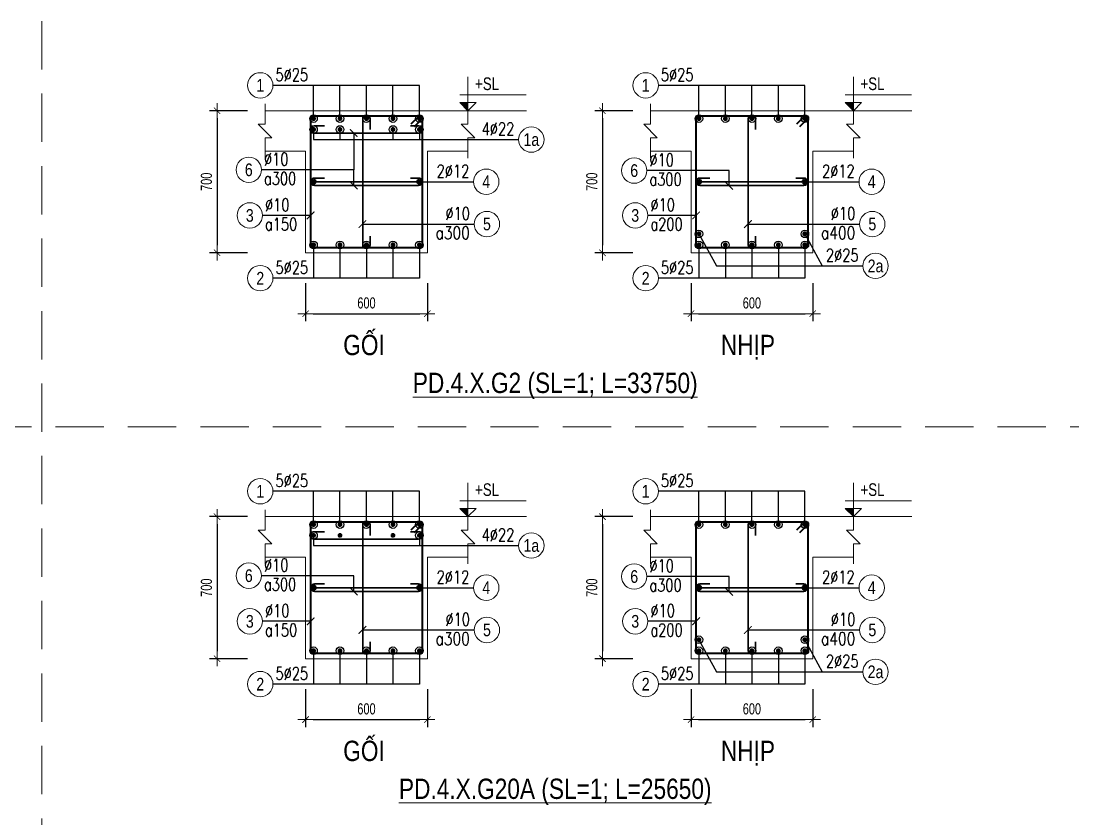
# Model space of a CAD drawing. Header units: millimetres. Extents: x 0 to 264070, y -218202 to 27271.
# Drawn here: x 230135 to 235320, y -208133 to -204202 of the extents above; entities that cross this region are included whole.
import ezdxf
from ezdxf.enums import TextEntityAlignment as Align

# ---------------------------------------------------------------- set-up
doc = ezdxf.new("R2010")
doc.units = ezdxf.units.MM
doc.header["$PDMODE"] = 3
doc.linetypes.add('HIDDEN2', pattern=[4.7625, 3.175, -1.5875])
doc.layers.get('0').update_dxf_attribs({"lineweight": 20})
doc.layers.get('Defpoints').update_dxf_attribs({"color": 151, "lineweight": 9})
for name, color, linetype, lineweight in [('NDC_S_ANNO', 7, 'Continuous', 20), ('NDC_S_CONTINUOUS', 3, 'Continuous', 20), ('NDC_S_DIM', 1, 'Continuous', 15), ('NDC_S_HIDDEN', 8, 'HIDDEN2', 13), ('NDC_S_REBAR', 4, 'Continuous', 35), ('NDC_S_STIRRUP', 4, 'Continuous', 40), ('NDC_S_TEXT SYMBOL', 7, 'Continuous', 20), ('NDC_S_THIN LINE', 8, 'Continuous', 9), ('NDC_S_VN TEXT', 7, 'Continuous', 20)]:
    doc.layers.add(name, color=color, linetype=linetype, lineweight=lineweight)
doc.styles.add('ARIAL', font='arial.ttf', dxfattribs={"width": 0.8})
doc.styles.add('NDC_ANNO', font='', dxfattribs={"width": 0.8})
doc.styles.add('NDC_DIM', font='', dxfattribs={"width": 0.75})
doc.styles.add('NDC_EN TXT', font='romans.shx', dxfattribs={"width": 0.8})
doc.styles.get('NDC_ANNO').set_extended_font_data('Dotum')
doc.styles.get('NDC_DIM').set_extended_font_data('Dotum')
doc.dimstyles.new('NDC_dim_25', dxfattribs={"dimscale": 25, "dimtxt": 2.2, "dimasz": 1.5, "dimexe": 1.5, "dimexo": 2.5, "dimgap": 1, "dimtad": 1, "dimdec": 0, "dimzin": 0, "dimdsep": 46, "dimtxsty": 'NDC_DIM', "dimblk": 'DIMMARK', "dimcen": 0.09, "dimdle": 1.2, "dimclrd": 1, "dimclre": 1, "dimclrt": 3, "dimadec": 0, "dimazin": 0, "dimtfac": 1, "dimtdec": 0, "dimtix": 1, "dimtofl": 0, "dimtmove": 0, "dimatfit": 3, "dimfxl": 6, "dimfxlon": 1, "dimtolj": 1, "dimtzin": 0, "dimarcsym": 0})

# ---------------------------------------------------------------- blocks, each defined once
blk = doc.blocks.new('kata_block_THEP')
at = {"layer": 'NDC_S_REBAR', "color": 0}
for p, q in [((-0.5, 0), (0.5, 0)), ((-0.35, 0.35), (0.35, -0.35)), ((0.35, 0.35), (-0.35, -0.35)), ((0, 0.5), (0, -0.5))]:
    blk.add_line(p, q, dxfattribs=at)
at = {"layer": 'NDC_S_REBAR', "color": 0, "const_width": 0.0833}
blk.add_lwpolyline([(-0.5, 0, 1), (0.5, 0, 1), (-0.5, 0, 1)], format="xyb", dxfattribs=at)
blk = doc.blocks.new('DIMMARK')
at = {"layer": 'NDC_S_DIM', "color": 1}
blk.add_line((-1.5, 0), (1, 0), dxfattribs=at)
at = {"layer": 'NDC_S_DIM', "color": 2, "const_width": 0.1}
blk.add_lwpolyline([(-0.42, -0.42), (0.42, 0.42)], dxfattribs=at)
blk = doc.blocks.new('kata_block_TD')
at = {"color": 6, "linetype": 'ByBlock', "lineweight": -2, "style": 'ARIAL', "width": 0.8}
blk.add_attdef('SECTDET2', text='', height=5, dxfattribs=at).set_placement((0, 7.97), align=Align.CENTER)
at = {"color": 0, "linetype": 'ByBlock', "lineweight": -2, "style": 'ARIAL', "width": 0.8}
blk.add_attdef('SECTDET1', text='', height=5, dxfattribs=at).set_placement((0, 1.47), align=Align.CENTER)
at = {"color": 3, "lineweight": 25, "style": 'ARIAL', "width": 0.8}
blk.add_attdef('SSCALE', text='', height=2.5, dxfattribs=at).set_placement((0, -4), align=Align.CENTER)
blk = doc.blocks.new('*U241')
blk.add_circle((-2.5, 0), 2.5)
at = {"layer": 'NDC_S_VN TEXT', "color": 3, "style": 'NDC_EN TXT', "width": 0.75}
for tag, p in [('DK1', (0.5, 0.85)), ('KC1', (0.5, -2.97))]:
    blk.add_attdef(tag, p, '', height=2.5, dxfattribs=at)
at = {"layer": 'NDC_S_VN TEXT', "color": 7, "style": 'ARIAL', "width": 0.8}
blk.add_attdef('SH2', text='', height=2.5, dxfattribs=at).set_placement((-2.5, 0), align=Align.MIDDLE)
blk = doc.blocks.new('*U321')
blk.add_circle((2.5, 0), 2.5)
at = {"layer": 'NDC_S_VN TEXT', "color": 3, "style": 'NDC_EN TXT'}
for tag, width, p in [('DK2', 0.75, (-0.85, 0.85)), ('KC2', 0.8, (-0.85, -2.97))]:
    blk.add_attdef(tag, text='', height=2.5, dxfattribs=dict(at, width=width)).set_placement(p, align=Align.RIGHT)
at = {"layer": 'NDC_S_VN TEXT', "color": 7, "style": 'ARIAL', "width": 0.8}
blk.add_attdef('SH3', text='', height=2.5, dxfattribs=at).set_placement((2.5, 0), align=Align.MIDDLE)
blk = doc.blocks.new('*U239')
blk.add_circle((2.5, 0), 2.5)
at = {"layer": 'NDC_S_VN TEXT', "color": 3, "style": 'NDC_EN TXT', "width": 0.75}
blk.add_attdef('DK2', text='', height=2.5, dxfattribs=at).set_placement((-0.85, 0.85), align=Align.RIGHT)
at = {"layer": 'NDC_S_VN TEXT', "color": 7, "style": 'ARIAL', "width": 0.8}
blk.add_attdef('SH3', text='', height=2.5, dxfattribs=at).set_placement((2.5, 0), align=Align.MIDDLE)
blk = doc.blocks.new('*D715')
at = {"layer": 'Defpoints', "color": 0, "transparency": 16777216}
for p in [(233507.2, -204643.9), (233001.2, -205343.9), (233507.2, -205343.9)]:
    blk.add_point(p, dxfattribs=at)
at = {"layer": 'NDC_S_DIM', "color": 1, "lineweight": -2, "transparency": 16777216}
for p, q in [((233151.2, -204643.9), (232963.7, -204643.9)), ((233001.2, -204681.4), (233001.2, -205306.4)), ((233151.2, -205343.9), (232963.7, -205343.9))]:
    blk.add_line(p, q, dxfattribs=at)
at = {"layer": 'NDC_S_DIM', "color": 1, "lineweight": -2, "transparency": 16777216, "xscale": 37.5, "yscale": 37.5, "zscale": 37.5}
for p, rotation in [((233001.2, -204643.9), 90), ((233001.2, -205343.9), 270)]:
    blk.add_blockref('DIMMARK', p, dxfattribs=dict(at, rotation=rotation))
at = {"layer": 'NDC_S_DIM', "color": 3, "transparency": 16777216, "insert": (232948.7, -204993.9), "char_height": 55, "attachment_point": 5, "rotation": 90, "style": 'NDC_DIM'}
blk.add_mtext('\\A1;700', dxfattribs=at)
blk = doc.blocks.new('*D716')
at = {"layer": 'Defpoints', "color": 0, "transparency": 16777216}
for p in [(233437.5, -205343.9), (234037.5, -205343.9), (234037.5, -205643.9)]:
    blk.add_point(p, dxfattribs=at)
at = {"layer": 'NDC_S_DIM', "color": 1, "lineweight": -2, "transparency": 16777216}
for p, q in [((233437.5, -205493.9), (233437.5, -205681.4)), ((234037.5, -205493.9), (234037.5, -205681.4)), ((233475, -205643.9), (234000, -205643.9))]:
    blk.add_line(p, q, dxfattribs=at)
at = {"layer": 'NDC_S_DIM', "color": 1, "lineweight": -2, "transparency": 16777216, "xscale": 37.5, "yscale": 37.5, "zscale": 37.5, "rotation": 180}
blk.add_blockref('DIMMARK', (233437.5, -205643.9), dxfattribs=at)
at = {"layer": 'NDC_S_DIM', "color": 1, "lineweight": -2, "transparency": 16777216, "xscale": 37.5, "yscale": 37.5, "zscale": 37.5}
blk.add_blockref('DIMMARK', (234037.5, -205643.9), dxfattribs=at)
at = {"layer": 'NDC_S_DIM', "color": 3, "transparency": 16777216, "insert": (233737.5, -205591.4), "char_height": 55, "attachment_point": 5, "style": 'NDC_DIM'}
blk.add_mtext('\\A1;600', dxfattribs=at)
blk = doc.blocks.new('kata_block_CT')
at = {"layer": 'NDC_S_ANNO'}
blk.add_hatch(color=3, dxfattribs=at).paths.add_polyline_path([(0, 1.6), (-1.61, 1.6), (0, 0)])
at = {"layer": 'NDC_S_ANNO', "ltscale": 50}
h = blk.add_hatch(dxfattribs=at)
h.set_pattern_fill('ANSI31', color=256, scale=1.406, style=0)
h.paths.add_polyline_path([(0, 1.6), (0, 0), (1.61, 1.6)])
for p, q in [((-1.59, 3.14), (11.47, 3.14)), ((11.56, 0), (-1.64, 0))]:
    blk.add_line(p, q, dxfattribs=at)
for points in [[(0, 6.69), (0, 0)], [(0, 0), (-1.61, 1.6), (0, 1.6)], [(0, 0), (1.61, 1.6), (0, 1.6)]]:
    blk.add_lwpolyline(points, dxfattribs=at)
at = {"layer": 'NDC_S_ANNO', "color": 8, "ltscale": 50}
blk.add_lwpolyline([(0, 0), (-1.61, 1.6), (0, 1.6)], dxfattribs=at)
at = {"layer": 'NDC_S_TEXT SYMBOL', "color": 3, "style": 'NDC_ANNO', "width": 0.8}
blk.add_attdef('CT', (1.41, 4.07), '', height=2.5, dxfattribs=at)
blk = doc.blocks.new('*D717')
at = {"layer": 'Defpoints', "color": 0, "transparency": 16777216}
for p in [(231607.6, -204643.9), (231101.6, -205343.9), (231607.6, -205343.9)]:
    blk.add_point(p, dxfattribs=at)
at = {"layer": 'NDC_S_DIM', "color": 1, "lineweight": -2, "transparency": 16777216}
for p, q in [((231251.6, -204643.9), (231064.1, -204643.9)), ((231101.6, -204681.4), (231101.6, -205306.4)), ((231251.6, -205343.9), (231064.1, -205343.9))]:
    blk.add_line(p, q, dxfattribs=at)
at = {"layer": 'NDC_S_DIM', "color": 1, "lineweight": -2, "transparency": 16777216, "xscale": 37.5, "yscale": 37.5, "zscale": 37.5}
for p, rotation in [((231101.6, -204643.9), 90), ((231101.6, -205343.9), 270)]:
    blk.add_blockref('DIMMARK', p, dxfattribs=dict(at, rotation=rotation))
at = {"layer": 'NDC_S_DIM', "color": 3, "transparency": 16777216, "insert": (231049.1, -204993.9), "char_height": 55, "attachment_point": 5, "rotation": 90, "style": 'NDC_DIM'}
blk.add_mtext('\\A1;700', dxfattribs=at)
blk = doc.blocks.new('*D718')
at = {"layer": 'Defpoints', "color": 0, "transparency": 16777216}
for p in [(231537.9, -205343.9), (232137.9, -205343.9), (232137.9, -205643.9)]:
    blk.add_point(p, dxfattribs=at)
at = {"layer": 'NDC_S_DIM', "color": 1, "lineweight": -2, "transparency": 16777216}
for p, q in [((231537.9, -205493.9), (231537.9, -205681.4)), ((232137.9, -205493.9), (232137.9, -205681.4)), ((231575.4, -205643.9), (232100.4, -205643.9))]:
    blk.add_line(p, q, dxfattribs=at)
at = {"layer": 'NDC_S_DIM', "color": 1, "lineweight": -2, "transparency": 16777216, "xscale": 37.5, "yscale": 37.5, "zscale": 37.5, "rotation": 180}
blk.add_blockref('DIMMARK', (231537.9, -205643.9), dxfattribs=at)
at = {"layer": 'NDC_S_DIM', "color": 1, "lineweight": -2, "transparency": 16777216, "xscale": 37.5, "yscale": 37.5, "zscale": 37.5}
blk.add_blockref('DIMMARK', (232137.9, -205643.9), dxfattribs=at)
at = {"layer": 'NDC_S_DIM', "color": 3, "transparency": 16777216, "insert": (231837.9, -205591.4), "char_height": 55, "attachment_point": 5, "style": 'NDC_DIM'}
blk.add_mtext('\\A1;600', dxfattribs=at)
blk = doc.blocks.new('*U240')
blk.add_circle((-2.5, 0), 2.5)
at = {"layer": 'NDC_S_VN TEXT', "color": 3, "style": 'NDC_EN TXT', "width": 0.75}
blk.add_attdef('DK1', (0.5, 0.85), '', height=2.5, dxfattribs=at)
at = {"layer": 'NDC_S_VN TEXT', "color": 7, "style": 'ARIAL', "width": 0.8}
blk.add_attdef('SH2', text='', height=2.5, dxfattribs=at).set_placement((-2.5, 0), align=Align.MIDDLE)
blk = doc.blocks.new('*D729')
at = {"layer": 'Defpoints', "color": 0, "transparency": 16777216}
for p in [(231537.9, -207343.9), (232137.9, -207343.9), (232137.9, -207643.9)]:
    blk.add_point(p, dxfattribs=at)
at = {"layer": 'NDC_S_DIM', "color": 1, "lineweight": -2, "transparency": 16777216}
for p, q in [((231537.9, -207493.9), (231537.9, -207681.4)), ((232137.9, -207493.9), (232137.9, -207681.4)), ((231575.4, -207643.9), (232100.4, -207643.9))]:
    blk.add_line(p, q, dxfattribs=at)
at = {"layer": 'NDC_S_DIM', "color": 1, "lineweight": -2, "transparency": 16777216, "xscale": 37.5, "yscale": 37.5, "zscale": 37.5, "rotation": 180}
blk.add_blockref('DIMMARK', (231537.9, -207643.9), dxfattribs=at)
at = {"layer": 'NDC_S_DIM', "color": 1, "lineweight": -2, "transparency": 16777216, "xscale": 37.5, "yscale": 37.5, "zscale": 37.5}
blk.add_blockref('DIMMARK', (232137.9, -207643.9), dxfattribs=at)
at = {"layer": 'NDC_S_DIM', "color": 3, "transparency": 16777216, "insert": (231837.9, -207591.4), "char_height": 55, "attachment_point": 5, "style": 'NDC_DIM'}
blk.add_mtext('\\A1;600', dxfattribs=at)
blk = doc.blocks.new('*D730')
at = {"layer": 'Defpoints', "color": 0, "transparency": 16777216}
for p in [(231607.6, -206643.9), (231101.6, -207343.9), (231607.6, -207343.9)]:
    blk.add_point(p, dxfattribs=at)
at = {"layer": 'NDC_S_DIM', "color": 1, "lineweight": -2, "transparency": 16777216}
for p, q in [((231251.6, -206643.9), (231064.1, -206643.9)), ((231101.6, -206681.4), (231101.6, -207306.4)), ((231251.6, -207343.9), (231064.1, -207343.9))]:
    blk.add_line(p, q, dxfattribs=at)
at = {"layer": 'NDC_S_DIM', "color": 1, "lineweight": -2, "transparency": 16777216, "xscale": 37.5, "yscale": 37.5, "zscale": 37.5}
for p, rotation in [((231101.6, -206643.9), 90), ((231101.6, -207343.9), 270)]:
    blk.add_blockref('DIMMARK', p, dxfattribs=dict(at, rotation=rotation))
at = {"layer": 'NDC_S_DIM', "color": 3, "transparency": 16777216, "insert": (231049.1, -206993.9), "char_height": 55, "attachment_point": 5, "rotation": 90, "style": 'NDC_DIM'}
blk.add_mtext('\\A1;700', dxfattribs=at)
blk = doc.blocks.new('*D731')
at = {"layer": 'Defpoints', "color": 0, "transparency": 16777216}
for p in [(233437.5, -207343.9), (234037.5, -207343.9), (234037.5, -207643.9)]:
    blk.add_point(p, dxfattribs=at)
at = {"layer": 'NDC_S_DIM', "color": 1, "lineweight": -2, "transparency": 16777216}
for p, q in [((233437.5, -207493.9), (233437.5, -207681.4)), ((234037.5, -207493.9), (234037.5, -207681.4)), ((233475, -207643.9), (234000, -207643.9))]:
    blk.add_line(p, q, dxfattribs=at)
at = {"layer": 'NDC_S_DIM', "color": 1, "lineweight": -2, "transparency": 16777216, "xscale": 37.5, "yscale": 37.5, "zscale": 37.5, "rotation": 180}
blk.add_blockref('DIMMARK', (233437.5, -207643.9), dxfattribs=at)
at = {"layer": 'NDC_S_DIM', "color": 1, "lineweight": -2, "transparency": 16777216, "xscale": 37.5, "yscale": 37.5, "zscale": 37.5}
blk.add_blockref('DIMMARK', (234037.5, -207643.9), dxfattribs=at)
at = {"layer": 'NDC_S_DIM', "color": 3, "transparency": 16777216, "insert": (233737.5, -207591.4), "char_height": 55, "attachment_point": 5, "style": 'NDC_DIM'}
blk.add_mtext('\\A1;600', dxfattribs=at)
blk = doc.blocks.new('*D732')
at = {"layer": 'Defpoints', "color": 0, "transparency": 16777216}
for p in [(233507.2, -206643.9), (233001.2, -207343.9), (233507.2, -207343.9)]:
    blk.add_point(p, dxfattribs=at)
at = {"layer": 'NDC_S_DIM', "color": 1, "lineweight": -2, "transparency": 16777216}
for p, q in [((233151.2, -206643.9), (232963.7, -206643.9)), ((233001.2, -206681.4), (233001.2, -207306.4)), ((233151.2, -207343.9), (232963.7, -207343.9))]:
    blk.add_line(p, q, dxfattribs=at)
at = {"layer": 'NDC_S_DIM', "color": 1, "lineweight": -2, "transparency": 16777216, "xscale": 37.5, "yscale": 37.5, "zscale": 37.5}
for p, rotation in [((233001.2, -206643.9), 90), ((233001.2, -207343.9), 270)]:
    blk.add_blockref('DIMMARK', p, dxfattribs=dict(at, rotation=rotation))
at = {"layer": 'NDC_S_DIM', "color": 3, "transparency": 16777216, "insert": (232948.7, -206993.9), "char_height": 55, "attachment_point": 5, "rotation": 90, "style": 'NDC_DIM'}
blk.add_mtext('\\A1;700', dxfattribs=at)

msp = doc.modelspace()

# ---------------------------------------------------------------- linework, layer by layer
at = {"layer": 'NDC_S_CONTINUOUS'}
for points in [[(231337.9, -204643.9), (231537.9, -204643.9), (231537.9, -204643.9), (232137.9, -204643.9), (232137.9, -204643.9), (232337.9, -204643.9)], [(233237.5, -204643.9), (233437.5, -204643.9), (233437.5, -204643.9), (234037.5, -204643.9), (234037.5, -204643.9), (234237.5, -204643.9)], [(231337.9, -204843.9), (231537.9, -204843.9), (231537.9, -205343.9), (232137.9, -205343.9), (232137.9, -204843.9), (232337.9, -204843.9)], [(233237.5, -204843.9), (233437.5, -204843.9), (233437.5, -205343.9), (234037.5, -205343.9), (234037.5, -204843.9), (234237.5, -204843.9)], [(231337.9, -206643.9), (231537.9, -206643.9), (231537.9, -206643.9), (232137.9, -206643.9), (232137.9, -206643.9), (232337.9, -206643.9)], [(233237.5, -206643.9), (233437.5, -206643.9), (233437.5, -206643.9), (234037.5, -206643.9), (234037.5, -206643.9), (234237.5, -206643.9)], [(231337.9, -206843.9), (231537.9, -206843.9), (231537.9, -207343.9), (232137.9, -207343.9), (232137.9, -206843.9), (232337.9, -206843.9)], [(233237.5, -206843.9), (233437.5, -206843.9), (233437.5, -207343.9), (234037.5, -207343.9), (234037.5, -206843.9), (234237.5, -206843.9)]]:
    msp.add_lwpolyline(points, dxfattribs=at)
at = {"layer": 'NDC_S_DIM'}
for centre in [(231576.9, -204736.4), (231707.4, -204736.4), (231968.4, -204736.4), (232098.9, -204736.4), (231576.9, -206736.4), (232098.9, -206736.4)]:
    msp.add_circle(centre, 18.8, dxfattribs=at)
at = {"layer": 'NDC_S_HIDDEN', "ltscale": 75}
for p, q in [((230237.4, -204202), (230237.4, -218202)), ((243045, -206202), (225114.4, -206202))]:
    msp.add_line(p, q, dxfattribs=at)
at = {"layer": 'NDC_S_REBAR'}
for points in [[(231856.3, -204736.2), (231856.3, -204687.3, 1), (231819.4, -204687.3), (231819.4, -205300.5, 1), (231856.3, -205300.5), (231856.3, -205261.2, -0.414214)], [(233755.9, -204736.2), (233755.9, -204687.3, 1), (233719, -204687.3), (233719, -205300.5, 1), (233755.9, -205300.5), (233755.9, -205261.2, -0.414214)], [(231630.3, -204718), (231581.4, -204718, 1), (231581.4, -204754.8), (232094.5, -204754.8, 1), (232094.5, -204718), (232055.2, -204718, -0.414214)], [(231630.3, -204975.5), (231581.4, -204975.5, 1), (231581.4, -205012.3), (232094.5, -205012.3, 1), (232094.5, -204975.5), (232055.2, -204975.5, -0.414214)], [(233529.8, -204975.5), (233480.9, -204975.5, 1), (233480.9, -205012.3), (233994, -205012.3, 1), (233994, -204975.5), (233954.8, -204975.5, -0.414214)], [(231856.3, -206736.2), (231856.3, -206687.3, 1), (231819.4, -206687.3), (231819.4, -207300.5, 1), (231856.3, -207300.5), (231856.3, -207261.2, -0.414214)], [(233755.9, -206736.2), (233755.9, -206687.3, 1), (233719, -206687.3), (233719, -207300.5, 1), (233755.9, -207300.5), (233755.9, -207261.2, -0.414214)], [(231630.3, -206718), (231581.4, -206718, 1), (231581.4, -206754.8), (232094.5, -206754.8, 1), (232094.5, -206718), (232055.2, -206718, -0.414214)], [(231630.3, -206975.5), (231581.4, -206975.5, 1), (231581.4, -207012.3), (232094.5, -207012.3, 1), (232094.5, -206975.5), (232055.2, -206975.5, -0.414214)], [(233529.8, -206975.5), (233480.9, -206975.5, 1), (233480.9, -207012.3), (233994, -207012.3, 1), (233994, -206975.5), (233954.8, -206975.5, -0.414214)]]:
    msp.add_lwpolyline(points, format="xyb", dxfattribs=at)
at = {"layer": 'NDC_S_STIRRUP'}
for points in [[(232058.9, -204708.9), (232098.9, -204668.9, -0.414214), (232112.9, -204682.9), (232112.9, -205304.9, -0.414214), (232098.9, -205318.9), (231576.9, -205318.9, -0.414214), (231562.9, -205304.9), (231562.9, -204682.9, -0.414214), (231576.9, -204668.9), (232098.9, -204668.9, -0.414214), (232112.9, -204682.9), (232072.9, -204722.9)], [(233958.5, -204708.9), (233998.5, -204668.9, -0.414214), (234012.5, -204682.9), (234012.5, -205304.9, -0.414214), (233998.5, -205318.9), (233476.5, -205318.9, -0.414214), (233462.5, -205304.9), (233462.5, -204682.9, -0.414214), (233476.5, -204668.9), (233998.5, -204668.9, -0.414214), (234012.5, -204682.9), (233972.5, -204722.9)], [(232058.9, -206708.9), (232098.9, -206668.9, -0.414214), (232112.9, -206682.9), (232112.9, -207304.9, -0.414214), (232098.9, -207318.9), (231576.9, -207318.9, -0.414214), (231562.9, -207304.9), (231562.9, -206682.9, -0.414214), (231576.9, -206668.9), (232098.9, -206668.9, -0.414214), (232112.9, -206682.9), (232072.9, -206722.9)], [(233958.5, -206708.9), (233998.5, -206668.9, -0.414214), (234012.5, -206682.9), (234012.5, -207304.9, -0.414214), (233998.5, -207318.9), (233476.5, -207318.9, -0.414214), (233462.5, -207304.9), (233462.5, -206682.9, -0.414214), (233476.5, -206668.9), (233998.5, -206668.9, -0.414214), (234012.5, -206682.9), (233972.5, -206722.9)]]:
    msp.add_lwpolyline(points, format="xyb", dxfattribs=at)
at = {"layer": 'NDC_S_THIN LINE'}
for points in [[(231337.9, -204877.2), (231337.9, -204777.2), (231371.3, -204777.2), (231304.6, -204710.6), (231337.9, -204710.6), (231337.9, -204610.6)], [(232337.9, -204877.2), (232337.9, -204777.2), (232371.3, -204777.2), (232304.6, -204710.6), (232337.9, -204710.6), (232337.9, -204610.6)], [(233237.5, -204877.2), (233237.5, -204777.2), (233270.8, -204777.2), (233204.1, -204710.6), (233237.5, -204710.6), (233237.5, -204610.6)], [(234237.5, -204877.2), (234237.5, -204777.2), (234270.8, -204777.2), (234204.1, -204710.6), (234237.5, -204710.6), (234237.5, -204610.6)], [(231337.9, -206877.2), (231337.9, -206777.2), (231371.3, -206777.2), (231304.6, -206710.6), (231337.9, -206710.6), (231337.9, -206610.6)], [(232337.9, -206877.2), (232337.9, -206777.2), (232371.3, -206777.2), (232304.6, -206710.6), (232337.9, -206710.6), (232337.9, -206610.6)], [(233237.5, -206877.2), (233237.5, -206777.2), (233270.8, -206777.2), (233204.1, -206710.6), (233237.5, -206710.6), (233237.5, -206610.6)], [(234237.5, -206877.2), (234237.5, -206777.2), (234270.8, -206777.2), (234204.1, -206710.6), (234237.5, -206710.6), (234237.5, -206610.6)]]:
    msp.add_lwpolyline(points, dxfattribs=at)

# ---------------------------------------------------------------- block references
at = {"layer": 'NDC_S_REBAR', "color": 3, "xscale": 22, "yscale": 22, "zscale": 22}
for p in [(231576.9, -204682.9), (231576.9, -204736.4), (231576.9, -204993.9), (233476.5, -205250.6), (231576.9, -205304.9), (231576.9, -206682.9), (231576.9, -206736.4), (231576.9, -206993.9), (233476.5, -207250.6), (231576.9, -207304.9)]:
    msp.add_blockref('kata_block_THEP', p, dxfattribs=at)
at = {"layer": 'NDC_S_REBAR', "xscale": 22, "yscale": 22, "zscale": 22}
for p in [(231707.4, -204682.9), (231837.9, -204682.9), (231968.4, -204682.9), (232098.9, -204682.9), (233476.5, -204682.9), (233607, -204682.9), (233737.5, -204682.9), (233868, -204682.9), (233998.5, -204682.9), (231707.4, -204736.4), (231968.4, -204736.4), (232098.9, -204736.4), (232098.9, -204993.9), (233476.5, -204993.9), (233998.5, -204993.9), (233998.5, -205250.6), (231707.4, -205304.9), (231837.9, -205304.9), (231968.4, -205304.9), (232098.9, -205304.9), (233476.5, -205304.9), (233607, -205304.9), (233737.5, -205304.9), (233868, -205304.9), (233998.5, -205304.9), (231707.4, -206682.9), (231837.9, -206682.9), (231968.4, -206682.9), (232098.9, -206682.9), (233476.5, -206682.9), (233607, -206682.9), (233737.5, -206682.9), (233868, -206682.9), (233998.5, -206682.9), (231707.4, -206736.4), (231968.4, -206736.4), (232098.9, -206736.4), (232098.9, -206993.9), (233476.5, -206993.9), (233998.5, -206993.9), (233998.5, -207250.6), (231707.4, -207304.9), (231837.9, -207304.9), (231968.4, -207304.9), (232098.9, -207304.9), (233476.5, -207304.9), (233607, -207304.9), (233737.5, -207304.9), (233868, -207304.9), (233998.5, -207304.9)]:
    msp.add_blockref('kata_block_THEP', p, dxfattribs=at)
at = {"layer": 'NDC_S_THIN LINE', "xscale": 25, "yscale": 25, "zscale": 25}
for name, p, values in [('*U240', (231376.9, -204518.9), {'SH2': '1', 'DK1': '5%%c25'}), ('*U240', (233276.5, -204518.9), {'SH2': '1', 'DK1': '5%%c25'}), ('*U239', (232587.9, -204786.4), {'SH3': '1a', 'DK2': '4%%c22'}), ('*U241', (231320.4, -204934.8), {'SH2': '6', 'DK1': '%%c10', 'KC1': 'a300'}), ('*U241', (233220, -204938.9), {'SH2': '6', 'DK1': '%%c10', 'KC1': 'a300'}), ('*U239', (232365.8, -204993.9), {'SH3': '4', 'DK2': '2%%c12'}), ('*U239', (234265.4, -204993.9), {'SH3': '4', 'DK2': '2%%c12'}), ('*U241', (231325.4, -205159.7), {'SH2': '3', 'DK1': '%%c10', 'KC1': 'a150'}), ('*U241', (233225, -205159.7), {'SH2': '3', 'DK1': '%%c10', 'KC1': 'a200'}), ('*U321', (232369, -205202.4), {'SH3': '5', 'DK2': '%%c10', 'KC2': 'a300'}), ('*U321', (234268.5, -205202.4), {'SH3': '5', 'DK2': '%%c10', 'KC2': 'a400'}), ('*U239', (234284.4, -205408.5), {'SH3': '2a', 'DK2': '2%%c25'}), ('*U240', (231376.9, -205468.9), {'SH2': '2', 'DK1': '5%%c25'}), ('*U240', (233276.5, -205468.9), {'SH2': '2', 'DK1': '5%%c25'}), ('*U240', (231376.9, -206518.9), {'SH2': '1', 'DK1': '5%%c25'}), ('*U240', (233276.5, -206518.9), {'SH2': '1', 'DK1': '5%%c25'}), ('*U239', (232587.9, -206786.4), {'SH3': '1a', 'DK2': '4%%c22'}), ('*U241', (231320.4, -206934.8), {'SH2': '6', 'DK1': '%%c10', 'KC1': 'a300'}), ('*U241', (233220, -206938.9), {'SH2': '6', 'DK1': '%%c10', 'KC1': 'a300'}), ('*U239', (232365.8, -206993.9), {'SH3': '4', 'DK2': '2%%c12'}), ('*U239', (234265.4, -206993.9), {'SH3': '4', 'DK2': '2%%c12'}), ('*U241', (231325.4, -207159.7), {'SH2': '3', 'DK1': '%%c10', 'KC1': 'a150'}), ('*U321', (232369, -207202.4), {'SH3': '5', 'DK2': '%%c10', 'KC2': 'a300'}), ('*U241', (233225, -207159.7), {'SH2': '3', 'DK1': '%%c10', 'KC1': 'a200'}), ('*U321', (234268.5, -207202.4), {'SH3': '5', 'DK2': '%%c10', 'KC2': 'a400'}), ('*U239', (234284.4, -207408.5), {'SH3': '2a', 'DK2': '2%%c25'}), ('*U240', (231376.9, -207468.9), {'SH2': '2', 'DK1': '5%%c25'}), ('*U240', (233276.5, -207468.9), {'SH2': '2', 'DK1': '5%%c25'})]:
    msp.add_blockref(name, p, dxfattribs=at).add_auto_attribs(values)
at = {"layer": 'NDC_S_VN TEXT', "xscale": 25, "yscale": 25, "zscale": 25}
for p in [(232337.9, -204643.9), (234237.5, -204643.9), (232337.9, -206643.9), (234237.5, -206643.9)]:
    msp.add_blockref('kata_block_CT', p, dxfattribs=at).add_auto_attribs({'CT': '+SL'})
at = {"layer": 'NDC_S_VN TEXT'}
ref = msp.add_blockref('kata_block_TD', (231825.7, -205877.5), dxfattribs=dict(at, xscale=20, yscale=20, zscale=20))
ref.add_attrib('SECTDET1', 'GỐI', dxfattribs={"layer": '0', "color": 0, "linetype": 'ByBlock', "lineweight": -2, "height": 100, "style": 'ARIAL', "width": 0.8}).set_placement((231825.7, -205848.1), align=Align.CENTER)
ref = msp.add_blockref('kata_block_TD', (233718, -205877.5), dxfattribs=dict(at, xscale=20, yscale=20, zscale=20))
ref.add_attrib('SECTDET1', 'NHỊP', dxfattribs={"layer": '0', "color": 0, "linetype": 'ByBlock', "lineweight": -2, "height": 100, "style": 'ARIAL', "width": 0.8}).set_placement((233718, -205848.1), align=Align.CENTER)
ref = msp.add_blockref('kata_block_TD', (232768.2, -206064.2), dxfattribs=dict(at, xscale=20, yscale=20, zscale=20))
ref.add_attrib('SECTDET1', '%%uPD.4.X.G2 (SL=1; L=33750)', dxfattribs={"layer": '0', "color": 0, "linetype": 'ByBlock', "lineweight": -2, "height": 100, "style": 'ARIAL', "width": 0.8}).set_placement((232768.2, -206034.8), align=Align.CENTER)
ref = msp.add_blockref('kata_block_TD', (231825.7, -207877.5), dxfattribs=dict(at, xscale=20, yscale=20, zscale=20))
ref.add_attrib('SECTDET1', 'GỐI', dxfattribs={"layer": '0', "color": 0, "linetype": 'ByBlock', "lineweight": -2, "height": 100, "style": 'ARIAL', "width": 0.8}).set_placement((231825.7, -207848.1), align=Align.CENTER)
ref = msp.add_blockref('kata_block_TD', (233718, -207877.5), dxfattribs=dict(at, xscale=20, yscale=20, zscale=20))
ref.add_attrib('SECTDET1', 'NHỊP', dxfattribs={"layer": '0', "color": 0, "linetype": 'ByBlock', "lineweight": -2, "height": 100, "style": 'ARIAL', "width": 0.8}).set_placement((233718, -207848.1), align=Align.CENTER)
ref = msp.add_blockref('kata_block_TD', (232768.2, -208064.2), dxfattribs=dict(at, xscale=20, yscale=20, zscale=20))
ref.add_attrib('SECTDET1', '%%uPD.4.X.G20A (SL=1; L=25650)', dxfattribs={"layer": '0', "color": 0, "linetype": 'ByBlock', "lineweight": -2, "height": 100, "style": 'ARIAL', "width": 0.8}).set_placement((232768.2, -208034.8), align=Align.CENTER)

# ---------------------------------------------------------------- dimensions: what is measured, and where the dimension line sits
at = {"layer": 'NDC_S_DIM'}
for base, p1, p2, picture, middle in [((231101.6, -205343.9), (231607.6, -204643.9), (231607.6, -205343.9), '*D717', (231049.1, -204993.9)), ((233001.2, -205343.9), (233507.2, -204643.9), (233507.2, -205343.9), '*D715', (232948.7, -204993.9)), ((231101.6, -207343.9), (231607.6, -206643.9), (231607.6, -207343.9), '*D730', (231049.1, -206993.9)), ((233001.2, -207343.9), (233507.2, -206643.9), (233507.2, -207343.9), '*D732', (232948.7, -206993.9))]:
    dim = msp.add_linear_dim(base=base, p1=p1, p2=p2, angle=270, dimstyle='NDC_dim_25', dxfattribs=at)
    dim.commit()
    dim.dimension.update_dxf_attribs({"geometry": picture, "text_midpoint": middle})
for base, p1, p2, picture, middle in [((232137.9, -205643.9), (231537.9, -205343.9), (232137.9, -205343.9), '*D718', (231837.9, -205591.4)), ((234037.5, -205643.9), (233437.5, -205343.9), (234037.5, -205343.9), '*D716', (233737.5, -205591.4)), ((232137.9, -207643.9), (231537.9, -207343.9), (232137.9, -207343.9), '*D729', (231837.9, -207591.4)), ((234037.5, -207643.9), (233437.5, -207343.9), (234037.5, -207343.9), '*D731', (233737.5, -207591.4))]:
    dim = msp.add_linear_dim(base=base, p1=p1, p2=p2, dimstyle='NDC_dim_25', dxfattribs=at)
    dim.commit()
    dim.dimension.update_dxf_attribs({"geometry": picture, "text_midpoint": middle})

# ---------------------------------------------------------------- leaders
at = {"layer": 'NDC_S_THIN LINE'}
for points, override in [([(232098.9, -204682.9), (232098.9, -204518.9), (231376.9, -204518.9)], {"dimldrblk": 'DotBlank'}), ([(231968.4, -204682.9), (231968.4, -204518.9), (231376.9, -204518.9)], {"dimldrblk": 'DotBlank'}), ([(231837.9, -204682.9), (231837.9, -204518.9), (231376.9, -204518.9)], {"dimldrblk": 'DotBlank'}), ([(231707.4, -204682.9), (231707.4, -204518.9), (231376.9, -204518.9)], {"dimldrblk": 'DotBlank'}), ([(231576.9, -204682.9), (231576.9, -204518.9), (231376.9, -204518.9)], {"dimldrblk": 'DotBlank'}), ([(233998.5, -204682.9), (233998.5, -204518.9), (233276.5, -204518.9)], {"dimldrblk": 'DotBlank'}), ([(233868, -204682.9), (233868, -204518.9), (233276.5, -204518.9)], {"dimldrblk": 'DotBlank'}), ([(233737.5, -204682.9), (233737.5, -204518.9), (233276.5, -204518.9)], {"dimldrblk": 'DotBlank'}), ([(233607, -204682.9), (233607, -204518.9), (233276.5, -204518.9)], {"dimldrblk": 'DotBlank'}), ([(233476.5, -204682.9), (233476.5, -204518.9), (233276.5, -204518.9)], {"dimldrblk": 'DotBlank'}), ([(231775, -204753.3), (231775, -204934.8), (231320.4, -204934.8)], {"dimldrblk": 'ArchTick'}), ([(231576.9, -204736.4), (231576.9, -204786.4), (232587.9, -204786.4)], {"dimldrblk": 'DotBlank'}), ([(231707.4, -204736.4), (231707.4, -204786.4), (232196.4, -204786.4)], {"dimldrblk": 'DotBlank'}), ([(231968.4, -204736.4), (231968.4, -204786.4), (232457.4, -204786.4)], {"dimldrblk": 'DotBlank'}), ([(232098.9, -204736.4), (232098.9, -204786.4), (232587.9, -204786.4)], {"dimldrblk": 'DotBlank'}), ([(231775, -205012.3), (231775, -204934.8), (231320.4, -204934.8)], {"dimldrblk": 'ArchTick'}), ([(233624.8, -205013.9), (233624.8, -204938.9), (233220, -204938.9)], {"dimldrblk": 'ArchTick'}), ([(231576.9, -204993.9), (232104.9, -204993.9)], {"dimasz": 1, "dimldrblk": 'DotBlank'}), ([(232098.9, -204993.9), (231576.9, -204993.9)], {"dimasz": 1, "dimldrblk": 'DotBlank'}), ([(232098.9, -204993.9), (232365.8, -204993.9)], {"dimldrblk": 'DotSmall'}), ([(233476.5, -204993.9), (234004.5, -204993.9)], {"dimasz": 1, "dimldrblk": 'DotBlank'}), ([(233998.5, -204993.9), (233476.5, -204993.9)], {"dimasz": 1, "dimldrblk": 'DotBlank'}), ([(233998.5, -204993.9), (234265.4, -204993.9)], {"dimldrblk": 'DotSmall'}), ([(231562.9, -205159.7), (231325.4, -205159.7)], {"dimldrblk": 'ArchTick'}), ([(233462.5, -205159.7), (233225, -205159.7)], {"dimldrblk": 'ArchTick'}), ([(231817.9, -205202.4), (232369, -205202.4)], {"dimldrblk": 'ArchTick'}), ([(233717.5, -205202.4), (234268.5, -205202.4)], {"dimldrblk": 'ArchTick'}), ([(233476.5, -205250.6), (233562.4, -205408.5), (234284.4, -205408.5)], {"dimldrblk": 'DotBlank'}), ([(233998.5, -205250.6), (234084.4, -205408.5), (234284.4, -205408.5)], {"dimldrblk": 'DotBlank'}), ([(232098.9, -205304.9), (232098.9, -205468.9), (231376.9, -205468.9)], {"dimldrblk": 'DotBlank'}), ([(231968.4, -205304.9), (231968.4, -205468.9), (231376.9, -205468.9)], {"dimldrblk": 'DotBlank'}), ([(231837.9, -205304.9), (231837.9, -205468.9), (231376.9, -205468.9)], {"dimldrblk": 'DotBlank'}), ([(231707.4, -205304.9), (231707.4, -205468.9), (231376.9, -205468.9)], {"dimldrblk": 'DotBlank'}), ([(231576.9, -205304.9), (231576.9, -205468.9), (231376.9, -205468.9)], {"dimldrblk": 'DotBlank'}), ([(233998.5, -205304.9), (233998.5, -205468.9), (233276.5, -205468.9)], {"dimldrblk": 'DotBlank'}), ([(233868, -205304.9), (233868, -205468.9), (233276.5, -205468.9)], {"dimldrblk": 'DotBlank'}), ([(233737.5, -205304.9), (233737.5, -205468.9), (233276.5, -205468.9)], {"dimldrblk": 'DotBlank'}), ([(233607, -205304.9), (233607, -205468.9), (233276.5, -205468.9)], {"dimldrblk": 'DotBlank'}), ([(233476.5, -205304.9), (233476.5, -205468.9), (233276.5, -205468.9)], {"dimldrblk": 'DotBlank'}), ([(233998.5, -205304.9), (233998.5, -205468.9), (233276.5, -205468.9)], {"dimldrblk": 'DotBlank'}), ([(233476.5, -205304.9), (233476.5, -205468.9), (233276.5, -205468.9)], {"dimldrblk": 'DotBlank'}), ([(231576.9, -206682.9), (231576.9, -206518.9), (231376.9, -206518.9)], {"dimldrblk": 'DotBlank'}), ([(231707.4, -206682.9), (231707.4, -206518.9), (231376.9, -206518.9)], {"dimldrblk": 'DotBlank'}), ([(231837.9, -206682.9), (231837.9, -206518.9), (231376.9, -206518.9)], {"dimldrblk": 'DotBlank'}), ([(231968.4, -206682.9), (231968.4, -206518.9), (231376.9, -206518.9)], {"dimldrblk": 'DotBlank'}), ([(232098.9, -206682.9), (232098.9, -206518.9), (231376.9, -206518.9)], {"dimldrblk": 'DotBlank'}), ([(233476.5, -206682.9), (233476.5, -206518.9), (233276.5, -206518.9)], {"dimldrblk": 'DotBlank'}), ([(233607, -206682.9), (233607, -206518.9), (233276.5, -206518.9)], {"dimldrblk": 'DotBlank'}), ([(233737.5, -206682.9), (233737.5, -206518.9), (233276.5, -206518.9)], {"dimldrblk": 'DotBlank'}), ([(233868, -206682.9), (233868, -206518.9), (233276.5, -206518.9)], {"dimldrblk": 'DotBlank'}), ([(233998.5, -206682.9), (233998.5, -206518.9), (233276.5, -206518.9)], {"dimldrblk": 'DotBlank'}), ([(231576.9, -206736.4), (231576.9, -206786.4), (232587.9, -206786.4)], {"dimldrblk": 'DotBlank'}), ([(232098.9, -206736.4), (232098.9, -206786.4), (232587.9, -206786.4)], {"dimldrblk": 'DotBlank'}), ([(231775, -207012.3), (231775, -206934.8), (231320.4, -206934.8)], {"dimldrblk": 'ArchTick'}), ([(233624.8, -207013.9), (233624.8, -206938.9), (233220, -206938.9)], {"dimldrblk": 'ArchTick'}), ([(231576.9, -206993.9), (232104.9, -206993.9)], {"dimasz": 1, "dimldrblk": 'DotBlank'}), ([(232098.9, -206993.9), (231576.9, -206993.9)], {"dimasz": 1, "dimldrblk": 'DotBlank'}), ([(232098.9, -206993.9), (232365.8, -206993.9)], {"dimldrblk": 'DotSmall'}), ([(233476.5, -206993.9), (234004.5, -206993.9)], {"dimasz": 1, "dimldrblk": 'DotBlank'}), ([(233998.5, -206993.9), (233476.5, -206993.9)], {"dimasz": 1, "dimldrblk": 'DotBlank'}), ([(233998.5, -206993.9), (234265.4, -206993.9)], {"dimldrblk": 'DotSmall'}), ([(231562.9, -207159.7), (231325.4, -207159.7)], {"dimldrblk": 'ArchTick'}), ([(233462.5, -207159.7), (233225, -207159.7)], {"dimldrblk": 'ArchTick'}), ([(231817.9, -207202.4), (232369, -207202.4)], {"dimldrblk": 'ArchTick'}), ([(233717.5, -207202.4), (234268.5, -207202.4)], {"dimldrblk": 'ArchTick'}), ([(233476.5, -207250.6), (233562.4, -207408.5), (234284.4, -207408.5)], {"dimldrblk": 'DotBlank'}), ([(233998.5, -207250.6), (234084.4, -207408.5), (234284.4, -207408.5)], {"dimldrblk": 'DotBlank'}), ([(231576.9, -207304.9), (231576.9, -207468.9), (231376.9, -207468.9)], {"dimldrblk": 'DotBlank'}), ([(231707.4, -207304.9), (231707.4, -207468.9), (231376.9, -207468.9)], {"dimldrblk": 'DotBlank'}), ([(231837.9, -207304.9), (231837.9, -207468.9), (231376.9, -207468.9)], {"dimldrblk": 'DotBlank'}), ([(231968.4, -207304.9), (231968.4, -207468.9), (231376.9, -207468.9)], {"dimldrblk": 'DotBlank'}), ([(232098.9, -207304.9), (232098.9, -207468.9), (231376.9, -207468.9)], {"dimldrblk": 'DotBlank'}), ([(233476.5, -207304.9), (233476.5, -207468.9), (233276.5, -207468.9)], {"dimldrblk": 'DotBlank'}), ([(233998.5, -207304.9), (233998.5, -207468.9), (233276.5, -207468.9)], {"dimldrblk": 'DotBlank'}), ([(233476.5, -207304.9), (233476.5, -207468.9), (233276.5, -207468.9)], {"dimldrblk": 'DotBlank'}), ([(233607, -207304.9), (233607, -207468.9), (233276.5, -207468.9)], {"dimldrblk": 'DotBlank'}), ([(233737.5, -207304.9), (233737.5, -207468.9), (233276.5, -207468.9)], {"dimldrblk": 'DotBlank'}), ([(233868, -207304.9), (233868, -207468.9), (233276.5, -207468.9)], {"dimldrblk": 'DotBlank'}), ([(233998.5, -207304.9), (233998.5, -207468.9), (233276.5, -207468.9)], {"dimldrblk": 'DotBlank'})]:
    msp.add_leader(points, dimstyle='NDC_dim_25', override=override, dxfattribs=at)

doc.saveas('drawing.dxf')
